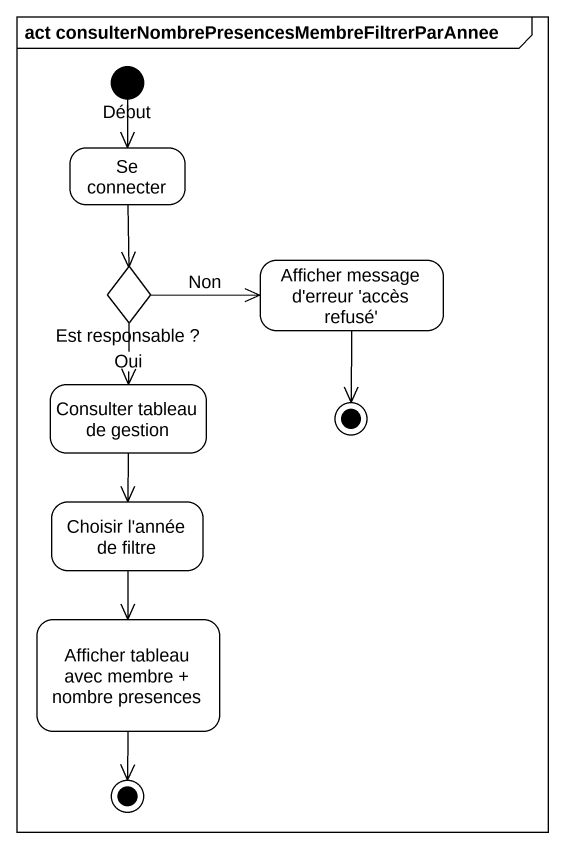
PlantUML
@startuml
mainframe act consulterNombrePresencesMembreFiltrerParAnnee
hide empty description
state Début <<start>>
state "Se connecter" as Se_connecter
state "Est responsable ?" as Est_responsable <<choice>>
state "Afficher message d'erreur 'accès refusé'" as Afficher_message_d_erreur
state "Consulter tableau de gestion" as Consulter_tableau_de_gestion
state final1 <<end>>
state "Choisir l'année de filtre" as Choisir_l_année_de_filtre
state "Afficher tableau avec membre + nombre presences" as Afficher_tableau_avec
state final2 <<end>>
Début --> Se_connecter
Se_connecter --> Est_responsable
Est_responsable -right-> Afficher_message_d_erreur : Non
Est_responsable --> Consulter_tableau_de_gestion : Oui
Afficher_message_d_erreur --> final1
Consulter_tableau_de_gestion --> Choisir_l_année_de_filtre
Choisir_l_année_de_filtre --> Afficher_tableau_avec
Afficher_tableau_avec --> final2
@enduml
